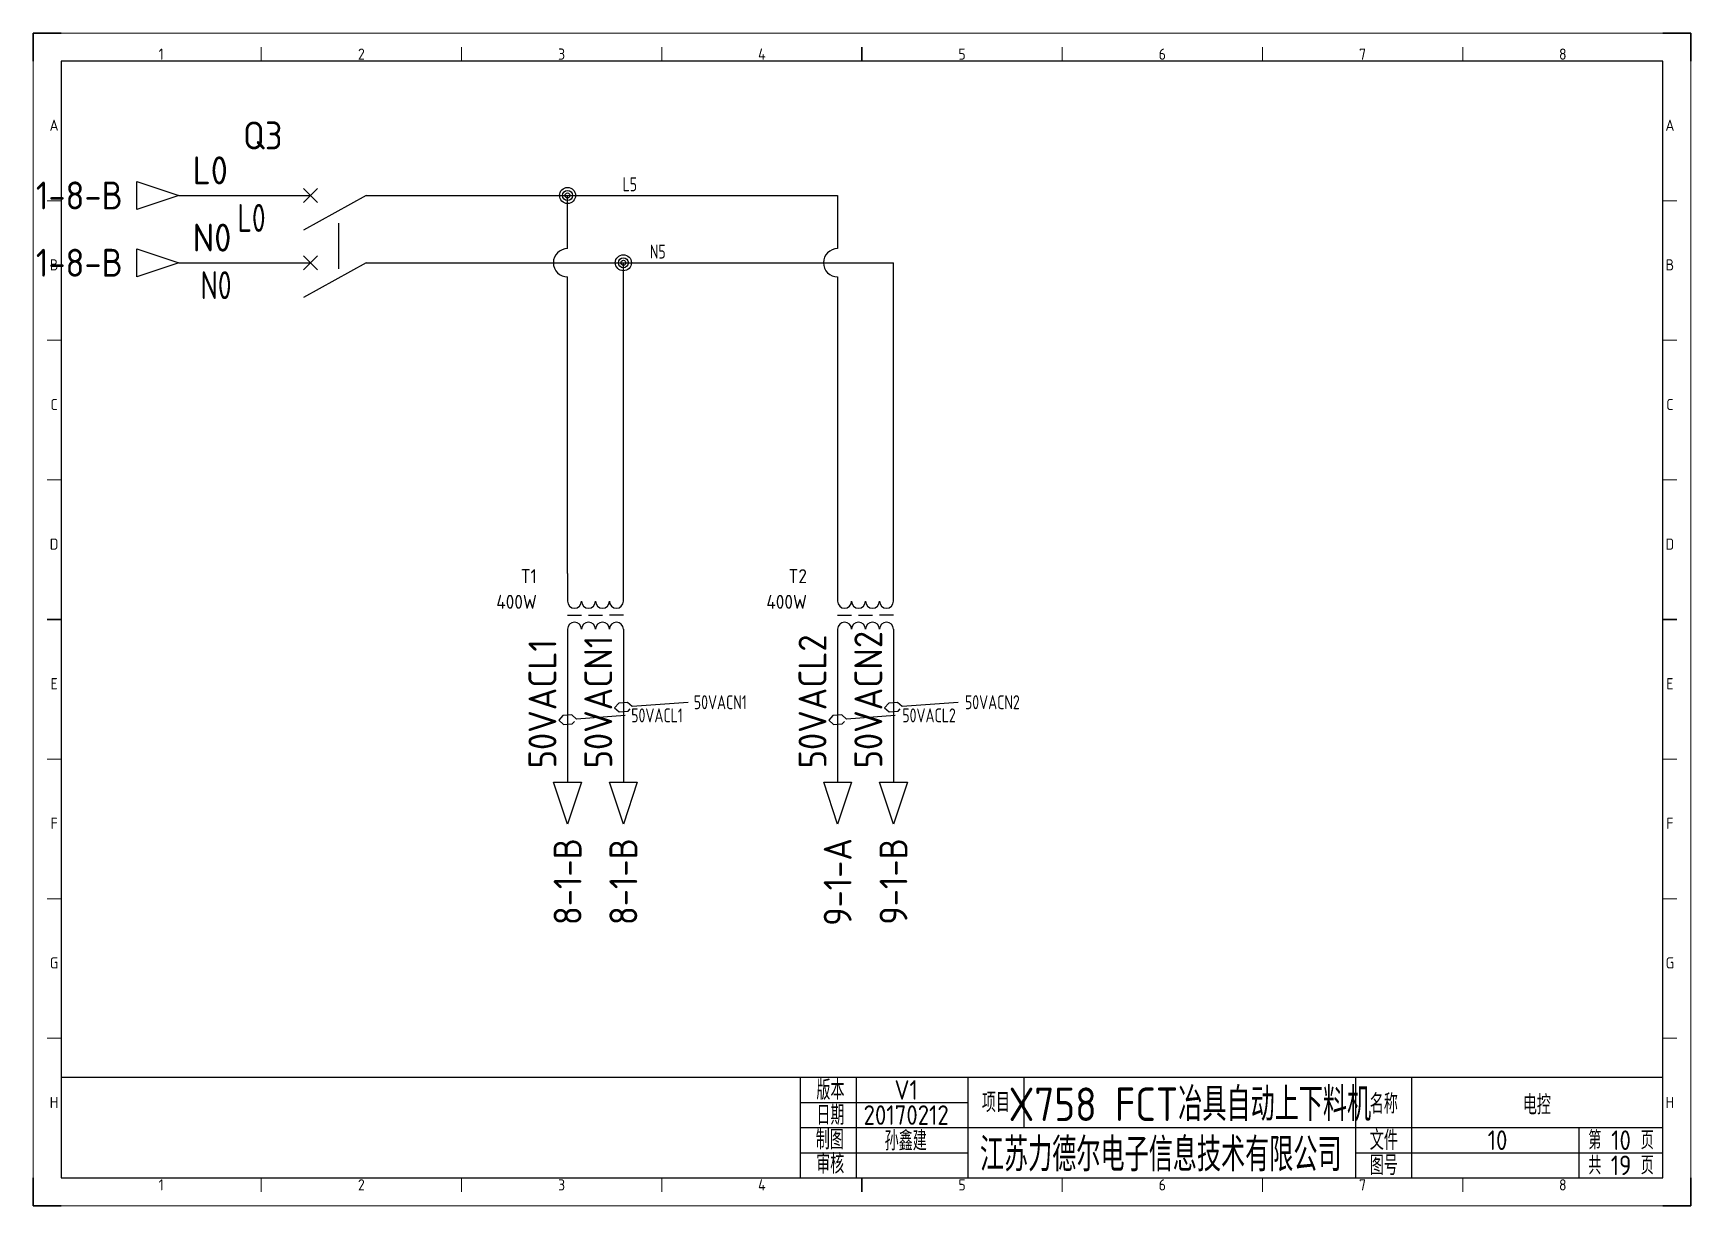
# Model space of a CAD drawing. Header units: millimetres. Extents: x 2029 to 2326, y 1387 to 1597.
import ezdxf
from ezdxf.enums import TextEntityAlignment as Align

# ---------------------------------------------------------------- set-up
doc = ezdxf.new("R2010")
doc.units = ezdxf.units.MM
for name, color, linetype in [('AE_BOR', 1, 'Continuous'), ('DESC', 150, 'Continuous'), ('LINK', 9, 'Continuous'), ('SYMS', 7, 'Continuous'), ('TAGS', 150, 'Continuous'), ('WIRENO', 72, 'Continuous'), ('WIREREF', 52, 'Continuous'), ('WIREREF_DEST', 52, 'Continuous'), ('WIRES', 7, 'Continuous'), ('XREF', 7, 'Continuous'), ('图框_标题栏属性', 1, 'Continuous'), ('图框_标题栏文字', 6, 'Continuous')]:
    doc.layers.add(name, color=color, linetype=linetype)
doc.styles.add('ACGBTS', font='ISOCP.SHX')
doc.styles.get("Standard").update_dxf_attribs({"font": 'arial.ttf'})
doc.styles.add('WD_IEC', font='isocp2.shx', dxfattribs={"width": 0.9, "height": 4, "bigfont": 'gbcbig.shx'})
doc.styles.add('工程字', font='gbenor.shx', dxfattribs={"bigfont": 'gbcbig.shx'})

# ---------------------------------------------------------------- blocks, each defined once
blk = doc.blocks.new('Border')
for p, q in [((584, 410), (10, 410)), ((10, 410), (10, 10)), ((584, 10), (584, 410)), ((10, 10), (584, 10))]:
    blk.add_line(p, q)
at = {"layer": 'AE_BOR', "color": 1, "lineweight": 30}
for p, q in [((10, 420), (0, 420)), ((0, 420), (0, 410)), ((594, 420), (584, 420)), ((594, 410), (594, 420)), ((297, 410), (297, 415)), ((5, 210), (10, 210)), ((584, 210), (589, 210)), ((0, 0), (0, 10)), ((297, 5), (297, 10)), ((594, 0), (594, 10)), ((0, 0), (10, 0)), ((594, 0), (584, 0))]:
    blk.add_line(p, q, dxfattribs=at)
at = {"layer": 'AE_BOR', "color": 1, "lineweight": 15}
for p, q in [((0, 420), (594, 420)), ((0, 0), (0, 420)), ((594, 420), (594, 0)), ((81.75, 410), (81.75, 415)), ((153.5, 410), (153.5, 415)), ((225.25, 410), (225.25, 415)), ((368.75, 410), (368.75, 415)), ((440.5, 410), (440.5, 415)), ((512.25, 410), (512.25, 415)), ((10, 360), (5, 360)), ((589, 360), (584, 360)), ((10, 310), (5, 310)), ((589, 310), (584, 310)), ((10, 260), (5, 260)), ((589, 260), (584, 260)), ((10, 160), (5, 160)), ((589, 160), (584, 160)), ((10, 110), (5, 110)), ((589, 110), (584, 110)), ((10, 60), (5, 60)), ((589, 60), (584, 60)), ((81.75, 5), (81.75, 10)), ((153.5, 5), (153.5, 10)), ((225.25, 5), (225.25, 10)), ((368.75, 5), (368.75, 10)), ((440.5, 5), (440.5, 10)), ((512.25, 5), (512.25, 10)), ((594, 0), (0, 0))]:
    blk.add_line(p, q, dxfattribs=at)
at = {"layer": 'AE_BOR', "color": 1, "lineweight": 15, "style": 'ACGBTS'}
for s, p in [('1', (45.875, 412.5)), ('2', (117.625, 412.5)), ('3', (189.375, 412.5)), ('4', (261.125, 412.5)), ('5', (332.875, 412.5)), ('6', (404.625, 412.5)), ('7', (476.375, 412.5)), ('8', (548.125, 412.5)), ('A', (7.5, 387)), ('A', (586.5, 387)), ('B', (7.5, 337)), ('B', (586.5, 337)), ('C', (7.5, 287)), ('C', (586.5, 287)), ('D', (7.5, 237)), ('D', (586.5, 237)), ('E', (7.5, 187)), ('E', (586.5, 187)), ('F', (7.5, 137)), ('F', (586.5, 137)), ('G', (7.5, 87)), ('G', (586.5, 87)), ('H', (7.5, 37)), ('H', (586.5, 37)), ('1', (45.875, 7.5)), ('2', (117.625, 7.5)), ('3', (189.375, 7.5)), ('4', (261.125, 7.5)), ('5', (332.875, 7.5)), ('6', (404.625, 7.5)), ('7', (476.375, 7.5)), ('8', (548.125, 7.5))]:
    blk.add_text(s, height=4, dxfattribs=at).set_placement(p, align=Align.MIDDLE)
blk = doc.blocks.new('LdrDkA4')
for p, q in [((132.5, 0), (132.5, 18)), ((142.5, 0), (142.5, 18)), ((162.5, 0), (162.5, 18)), ((162.5, 0), (162.5, 18)), ((162.5, 0), (162.5, 18)), ((172.5, 18), (172.5, 13.5)), ((232, 0), (232, 18)), ((242, 0), (242, 18)), ((132.5, 13.5), (162.5, 13.5)), ((172.5, 13.5), (172.5, 9)), ((132.5, 9), (162.99, 9)), ((162.5, 9), (287, 9)), ((272, 0), (272, 9)), ((132.5, 4.5), (162.5, 4.5)), ((232, 4.5), (287, 4.5)), ((142.5, 2.09), (142.5, 2.09)), ((142.5, 2.09), (142.5, 2.09))]:
    blk.add_line(p, q)
blk.add_lwpolyline([(132.5, 18), (0, 18), (0, 0), (132.5, 0)], close=True)
blk.add_lwpolyline([(132.5, 0), (287, 0), (287, 18), (132.5, 18)])
at = {"flags": 9}
blk.add_attdef('WD_TB', (0, 0), '', height=2.5, dxfattribs=at)
at = {"layer": '图框_标题栏属性', "style": '工程字'}
for tag, height, p in [('版本', 3.5, (151.42, 15.75)), ('项目', 6, (202.25, 13.5)), ('名称', 3.5, (264.42, 13.27)), ('日期', 3.5, (151.42, 11.25)), ('制图', 3.5, (151.34, 6.85)), ('公司名称', 6, (197.03, 4.5)), ('文件', 3.5, (257.37, 6.75)), ('页数', 3.5, (279.5, 6.75)), ('审核', 3.5, (151.65, 2.36)), ('图号', 3.5, (257.37, 2.25)), ('总数', 3.5, (279.5, 2.25))]:
    blk.add_attdef(tag, text='', height=height, dxfattribs=at).set_placement(p, align=Align.MIDDLE)
at = {"layer": '图框_标题栏文字', "style": '工程字'}
for s, height, p in [('版本', 3.5, (137.85, 15.75)), ('项目', 3.5, (167.5, 13.5)), ('名称', 3.5, (237, 13.27)), ('日期', 3.5, (137.85, 11.25)), ('制图', 3.5, (137.75, 6.85)), ('文件', 3.5, (237, 6.75)), ('第    页', 3.25, (279.5, 6.75)), ('审核', 3.5, (137.81, 2.51)), ('图号', 3.5, (237, 2.25)), ('共    页', 3.25, (279.5, 2.25))]:
    blk.add_text(s, height=height, dxfattribs=at).set_placement(p, align=Align.MIDDLE_CENTER)
blk = doc.blocks.new('HCB1')
for p, q in [((-7.5, 0), (-2.5, 0)), ((-1.88, 0.62), (-3.12, -0.62)), ((-1.88, -0.62), (-3.12, 0.62)), ((2.5, 0), (-3.12, -3.12)), ((2.5, 0), (7.5, 0))]:
    blk.add_line(p, q)
at = {"style": 'WD_IEC'}
for tag, p in [('INST', (-5, 11.12)), ('LOC', (-5, 7.62)), ('TAG1', (-5, 4.12)), ('DESC1', (-5, -13.75)), ('DESC2', (-5, -17.25)), ('DESC3', (-5, -20.75))]:
    blk.add_attdef(tag, text='', height=2.5, dxfattribs=at).set_placement(p, align=Align.RIGHT)
for tag, p, height, flags in [('MFG', (4.92, 12.12), 1.5, 9), ('CAT', (4.92, 9.62), 1.5, 9), ('TERM01', (-7.5, 1), 2, 8), ('X4TERM01', (-7.5, 0), 0.32, 1), ('X1TERM02', (7.5, 0), 0.32, 1), ('X2LINK', (0, -0.55), 0.32, 1), ('X8LINK', (0, -2.46), 0.32, 1), ('ASSYCODE', (12.25, -2.75), 1, 1), ('FAMILY', (12.25, -4.25), 1, 1), ('CATDESC', (12.25, -5.75), 1, 1), ('CONTACT', (12.5, -7.5), 1, 1), ('COMMON', (13.75, -8.75), 1, 1)]:
    blk.add_attdef(tag, p, '', height=height, dxfattribs=dict(at, flags=flags))
at = {"style": 'WD_IEC', "flags": 8}
blk.add_attdef('TERM02', text='', height=2, dxfattribs=at).set_placement((7.5, 1), align=Align.RIGHT)
at = {"lineweight": 15, "style": 'WD_IEC'}
for tag, p in [('RATING1', (-5, -6.25)), ('XREF', (-5, -10))]:
    blk.add_attdef(tag, text='', height=2.5, dxfattribs=at).set_placement(p, align=Align.RIGHT)
blk = doc.blocks.new('HCB2')
for p, q in [((-7.5, 0), (-2.5, 0)), ((-1.88, 0.62), (-3.12, -0.62)), ((-1.88, -0.62), (-3.12, 0.62)), ((2.5, 0), (-3.12, -3.12)), ((2.5, 0), (7.5, 0))]:
    blk.add_line(p, q)
at = {"style": 'WD_IEC'}
for tag, p in [('INST', (-5, 11.12)), ('LOC', (-5, 7.62)), ('TAG2', (-5, 4.12)), ('DESC1', (-5, -13.75)), ('DESC2', (-5, -17.25)), ('DESC3', (-5, -20.75))]:
    blk.add_attdef(tag, text='', height=2.5, dxfattribs=at).set_placement(p, align=Align.RIGHT)
for tag, p, height, flags in [('TERM01', (-7.5, 1), 2, 8), ('X4TERM01', (-7.5, 0), 0.32, 1), ('X1TERM02', (7.5, 0), 0.32, 1), ('X2LINK', (0, -0.55), 0.32, 1), ('X8LINK', (0, -2.46), 0.32, 1), ('FAMILY', (12.25, -4.25), 1, 1), ('CONTACT', (12.5, -7.5), 1, 1)]:
    blk.add_attdef(tag, p, '', height=height, dxfattribs=dict(at, flags=flags))
at = {"style": 'WD_IEC', "flags": 8}
blk.add_attdef('TERM02', text='', height=2, dxfattribs=at).set_placement((7.5, 1), align=Align.RIGHT)
at = {"lineweight": 15, "style": 'WD_IEC', "flags": 1}
blk.add_attdef('RATING1', text='', height=2.5, dxfattribs=at).set_placement((-5, -6.25), align=Align.RIGHT)
at = {"lineweight": 15, "style": 'WD_IEC'}
blk.add_attdef('XREF', text='', height=2.5, dxfattribs=at).set_placement((-5, -10), align=Align.RIGHT)
blk = doc.blocks.new('HA1D3')
blk.add_lwpolyline([(0, 0), (-3.75, -1.25), (-3.75, 1.25)], close=True)
at = {"style": 'WD_IEC'}
for tag, p, height, flags in [('WIRENO', (1.25, 1), 2.5, 8), ('X1TERM01', (0, 0), 0.32, 1)]:
    blk.add_attdef(tag, p, '', height=height, dxfattribs=dict(at, flags=flags))
at = {"style": 'WD_IEC', "flags": 1}
blk.add_attdef('SIGCODE', text='', height=1, dxfattribs=at).set_placement((-2.5, 1.8), align=Align.RIGHT)
at = {"style": 'WD_IEC'}
blk.add_attdef('XREF', text='', height=2.5, dxfattribs=at).set_placement((-5, 0), align=Align.MIDDLE_RIGHT)
blk.add_attdef('DESC1', text='', height=2.5, dxfattribs=at).set_placement((1.25, -1), align=Align.TOP_LEFT)
blk = doc.blocks.new('WD_WNH')
at = {"linetype": 'Continuous', "style": 'WD_IEC', "width": 0.8}
blk.add_attdef('WIRENO', text='', height=2.5, dxfattribs=at).set_placement((0, 0.75), align=Align.CENTER)
at = {"style": 'WD_IEC', "flags": 1}
for tag, p in [('W08USER', (0, 0.375)), ('W04USER', (0, 0.875)), ('W05USER', (0, 0.75)), ('W09USER', (0, 0.25)), ('W03USER', (0, 1)), ('W06USER', (0, 0.625)), ('W07USER', (0, 0.5)), ('W02USER', (0, 1.125)), ('W01USER', (0, 1.25)), ('W10USER', (0, 0.125))]:
    blk.add_attdef(tag, text='', height=0.08, dxfattribs=at).set_placement(p, align=Align.CENTER)
blk = doc.blocks.new('VXF1')
for p, q in [((0, 0), (0, -5)), ((10, -5), (10, 0)), ((0, -7.5), (2.5, -7.5)), ((3.75, -7.5), (6.25, -7.5)), ((10, -7.5), (7.5, -7.5)), ((0, -10), (0, -15)), ((10, -10), (10, -15))]:
    blk.add_line(p, q)
for centre, start, end in [((1.25, -5), 180, 0), ((3.75, -5), 180, 0), ((6.25, -5), 180, 0), ((8.75, -5), 180, 0), ((1.25, -10), 0, 180), ((3.75, -10), 0, 180), ((6.25, -10), 0, 180), ((8.75, -10), 0, 180)]:
    blk.add_arc(centre, 1.25, start, end)
at = {"style": 'WD_IEC'}
for tag, p in [('INST', (-5.5, 5.25)), ('LOC', (-5.5, 1.75)), ('TAG1', (-5.5, -1.75)), ('DESC1', (-5.5, -6.35)), ('DESC2', (-5.5, -9.85)), ('DESC3', (-5.5, -13.35))]:
    blk.add_attdef(tag, text='', height=2.5, dxfattribs=at).set_placement(p, align=Align.RIGHT)
at = {"style": 'WD_IEC', "flags": 1}
for tag, p, height in [('X2TERM01', (0, 0), 0.32), ('X2TERM02', (10, 0), 0.32), ('MFG', (12.75, -1), 1.5), ('CAT', (12.75, -3.5), 1.5), ('X2TERM05', (5, -5), 0.32), ('X8TERM06', (5, -10), 0.32), ('ASSYCODE', (11, -11.5), 1), ('X8TERM03', (0, -15), 0.32), ('X8TERM04', (10, -15), 0.32), ('FAMILY', (11, -13), 1), ('CATDESC', (11, -14.5), 1)]:
    blk.add_attdef(tag, p, '', height=height, dxfattribs=at)
at = {"style": 'WD_IEC'}
for tag, p in [('TERM01', (-1, 0)), ('TERM05', (4, 0)), ('TERM02', (9, 0))]:
    blk.add_attdef(tag, text='', height=2, rotation=90, dxfattribs=at).set_placement(p, align=Align.RIGHT)
for tag, p in [('TERM03', (-1, -15)), ('TERM06', (4, -15)), ('TERM04', (9, -15))]:
    blk.add_attdef(tag, p, '', height=2, rotation=90, dxfattribs=at)
at = {"lineweight": 15, "style": 'WD_IEC'}
for tag, p in [('RATING1', (-5.5, -16.85)), ('RATING2', (-5.5, -20.35)), ('XREF', (-5.5, -23.85))]:
    blk.add_attdef(tag, text='', height=2.5, dxfattribs=at).set_placement(p, align=Align.RIGHT)
blk = doc.blocks.new('WDDOT')
for radius in [0.72, 0.449, 0.223]:
    blk.add_circle((0, 0), radius)
blk = doc.blocks.new('HA1S4')
blk.add_lwpolyline([(0, -3.75), (-1.25, 0), (1.25, 0)], close=True)
at = {"style": 'WD_IEC', "flags": 8}
blk.add_attdef('WIRENO', (-1, 1.25), '', height=2.5, rotation=90, dxfattribs=at)
at = {"style": 'WD_IEC'}
blk.add_attdef('DESC1', text='', height=2.5, rotation=90, dxfattribs=at).set_placement((1, 1.25), align=Align.TOP_LEFT)
at = {"style": 'WD_IEC', "flags": 1}
blk.add_attdef('X2TERM01', (0, 0), '', height=0.32, dxfattribs=at)
blk.add_attdef('SIGCODE', text='', height=1, dxfattribs=at).set_placement((-2.5, -3.2), align=Align.RIGHT)
at = {"style": 'WD_IEC'}
blk.add_attdef('XREF', text='', height=2.5, rotation=90, dxfattribs=at).set_placement((0, -5), align=Align.MIDDLE_RIGHT)
blk = doc.blocks.new('WD_WNV')
at = {"linetype": 'Continuous', "style": 'WD_IEC', "width": 0.8}
blk.add_attdef('WIRENO', text='', height=2.5, dxfattribs=at).set_placement((-1.6, 0), align=Align.MIDDLE_RIGHT)
at = {"style": 'WD_IEC', "flags": 1}
for tag, p in [('W08USER', (-1, 0.375)), ('W04USER', (-1, 0.875)), ('W05USER', (-1, 0.75)), ('W09USER', (-1, 0.25)), ('W03USER', (-1, 1)), ('W06USER', (-1, 0.625)), ('W07USER', (-1, 0.5)), ('W02USER', (-1, 1.125)), ('W01USER', (-1, 1.25)), ('W10USER', (-1, 0.125))]:
    blk.add_attdef(tag, text='', height=0.08, dxfattribs=at).set_placement(p, align=Align.CENTER)

msp = doc.modelspace()

# ---------------------------------------------------------------- linework, layer by layer
at = {"layer": 'LINK'}
msp.add_lwpolyline([(2083.98, 1563.42), (2083.98, 1555.19)], dxfattribs=at)
at = {"layer": 'WIRENO'}
for points in [[(2146.62, 1477.55), (2136.63, 1476.83), (2135.78, 1477.57), (2134.2, 1477.45), (2133.46, 1476.6), (2134.31, 1475.87), (2135.89, 1475.98), (2136.26, 1476.41)], [(2195, 1477.55), (2185.01, 1476.83), (2184.16, 1477.57), (2182.58, 1477.45), (2181.84, 1476.6), (2182.69, 1475.87), (2184.27, 1475.98), (2184.64, 1476.41)], [(2135.35, 1475.2), (2126.63, 1474.59), (2125.78, 1475.32), (2124.2, 1475.21), (2123.46, 1474.36), (2124.31, 1473.63), (2125.89, 1473.74), (2126.26, 1474.16)], [(2183.73, 1475.2), (2175.01, 1474.59), (2174.16, 1475.32), (2172.58, 1475.21), (2171.84, 1474.36), (2172.69, 1473.63), (2174.27, 1473.74), (2174.64, 1474.16)]]:
    msp.add_lwpolyline(points, dxfattribs=at)
at = {"layer": 'WIRES'}
for p, q in [((2055.37, 1568.35), (2068.98, 1568.35)), ((2098.98, 1568.35), (2173.43, 1568.35)), ((2125.04, 1558.84), (2125.04, 1568.43)), ((2173.43, 1568.35), (2173.43, 1558.84)), ((2055.37, 1556.3), (2068.98, 1556.3)), ((2098.98, 1556.3), (2183.43, 1556.3)), ((2135.04, 1500.68), (2135.04, 1556.3)), ((2183.43, 1500.68), (2183.43, 1556.3)), ((2125.04, 1500.68), (2125.04, 1553.76)), ((2173.43, 1553.76), (2173.43, 1500.68)), ((2125.04, 1485.68), (2125.04, 1463.27)), ((2135.04, 1485.68), (2135.04, 1463.27)), ((2173.43, 1485.68), (2173.43, 1463.27)), ((2183.43, 1485.68), (2183.43, 1463.27))]:
    msp.add_line(p, q, dxfattribs=at)
for centre in [(2125.04, 1556.3), (2173.43, 1556.3)]:
    msp.add_arc(centre, 2.54, 90, 270, dxfattribs=at)

# ---------------------------------------------------------------- block references
msp.add_blockref('LdrDkA4', (2034.29, 1392.42)).add_auto_attribs({'总数': '19', '页数': '10', '文件': '10', '名称': '电控', '公司名称': '江苏力德尔电子信息技术有限公司', '项目': 'X758 FCT冶具自动上下料机', '制图': '孙鑫建', '日期': '20170212', '版本': 'V1'})
at = {"layer": 'AE_BOR', "xscale": 0.5, "yscale": 0.5, "zscale": 0.5}
msp.add_blockref('Border', (2029.29, 1387.42), dxfattribs=at)
at = {"layer": 'SYMS'}
ref = msp.add_blockref('HCB1', (2083.98, 1568.35), dxfattribs=dict(at, xscale=2, yscale=2, zscale=2))
ref.add_attrib('TAG1', 'Q3', dxfattribs={"layer": 'TAGS', "height": 5, "style": 'WD_IEC'}).set_placement((2073.98, 1576.6), align=Align.RIGHT)
ref = msp.add_blockref('HA1D3', (2055.37, 1568.35), dxfattribs=dict(at, xscale=2, yscale=2, zscale=2))
ref.add_attrib('XREF', '1-8-B', dxfattribs={"layer": 'XREF', "height": 5, "style": 'WD_IEC'}).set_placement((2045.37, 1568.35), align=Align.MIDDLE_RIGHT)
ref.add_attrib('WIRENO', 'L0', (2057.87, 1570.35), dxfattribs={"layer": 'WIREREF_DEST', "height": 5, "style": 'WD_IEC', "flags": 8})
at = {"layer": 'SYMS', "xscale": 2, "yscale": 2, "zscale": 2}
for name, p in [('WDDOT', (2125.04, 1568.35)), ('HCB2', (2083.98, 1556.3)), ('WDDOT', (2135.04, 1556.3))]:
    msp.add_blockref(name, p, dxfattribs=at)
at = {"layer": 'SYMS'}
ref = msp.add_blockref('HA1D3', (2055.37, 1556.3), dxfattribs=dict(at, xscale=2, yscale=2, zscale=2))
ref.add_attrib('XREF', '1-8-B', dxfattribs={"layer": 'XREF', "height": 5, "style": 'WD_IEC'}).set_placement((2045.37, 1556.3), align=Align.MIDDLE_RIGHT)
ref.add_attrib('WIRENO', 'N0', (2057.87, 1558.3), dxfattribs={"layer": 'WIREREF_DEST', "height": 5, "style": 'WD_IEC', "flags": 8})
ref = msp.add_blockref('VXF1', (2125.04, 1500.68), dxfattribs=at)
ref.add_attrib('DESC1', '400W', dxfattribs={"layer": 'DESC', "height": 2.5, "style": 'WD_IEC'}).set_placement((2119.54, 1494.33), align=Align.RIGHT)
ref.add_attrib('TAG1', 'T1', dxfattribs={"layer": 'TAGS', "height": 2.5, "style": 'WD_IEC'}).set_placement((2119.54, 1498.93), align=Align.RIGHT)
ref = msp.add_blockref('VXF1', (2173.43, 1500.68), dxfattribs=at)
ref.add_attrib('DESC1', '400W', dxfattribs={"layer": 'DESC', "height": 2.5, "style": 'WD_IEC'}).set_placement((2167.93, 1494.33), align=Align.RIGHT)
ref.add_attrib('TAG1', 'T2', dxfattribs={"layer": 'TAGS', "height": 2.5, "style": 'WD_IEC'}).set_placement((2167.93, 1498.93), align=Align.RIGHT)
ref = msp.add_blockref('HA1S4', (2125.04, 1463.27), dxfattribs=dict(at, xscale=2, yscale=2, zscale=2))
ref.add_attrib('XREF', '8-1-B', dxfattribs={"layer": 'XREF', "height": 5, "rotation": 90, "style": 'WD_IEC'}).set_placement((2125.04, 1453.27), align=Align.MIDDLE_RIGHT)
ref.add_attrib('WIRENO', '50VACL1', (2123.04, 1465.77), dxfattribs={"layer": 'WIREREF', "height": 5, "rotation": 90, "style": 'WD_IEC', "flags": 8})
ref = msp.add_blockref('HA1S4', (2135.04, 1463.27), dxfattribs=dict(at, xscale=2, yscale=2, zscale=2))
ref.add_attrib('XREF', '8-1-B', dxfattribs={"layer": 'XREF', "height": 5, "rotation": 90, "style": 'WD_IEC'}).set_placement((2135.04, 1453.27), align=Align.MIDDLE_RIGHT)
ref.add_attrib('WIRENO', '50VACN1', (2133.04, 1465.77), dxfattribs={"layer": 'WIREREF', "height": 5, "rotation": 90, "style": 'WD_IEC', "flags": 8})
ref = msp.add_blockref('HA1S4', (2173.43, 1463.27), dxfattribs=dict(at, xscale=2, yscale=2, zscale=2))
ref.add_attrib('XREF', '9-1-A', dxfattribs={"layer": 'XREF', "height": 5, "rotation": 90, "style": 'WD_IEC'}).set_placement((2173.43, 1453.27), align=Align.MIDDLE_RIGHT)
ref.add_attrib('WIRENO', '50VACL2', (2171.43, 1465.77), dxfattribs={"layer": 'WIREREF', "height": 5, "rotation": 90, "style": 'WD_IEC', "flags": 8})
ref = msp.add_blockref('HA1S4', (2183.43, 1463.27), dxfattribs=dict(at, xscale=2, yscale=2, zscale=2))
ref.add_attrib('XREF', '9-1-B', dxfattribs={"layer": 'XREF', "height": 5, "rotation": 90, "style": 'WD_IEC'}).set_placement((2183.43, 1453.27), align=Align.MIDDLE_RIGHT)
ref.add_attrib('WIRENO', '50VACN2', (2181.43, 1465.77), dxfattribs={"layer": 'WIREREF', "height": 5, "rotation": 90, "style": 'WD_IEC', "flags": 8})
at = {"layer": 'WIRENO'}
ref = msp.add_blockref('WD_WNH', (2136.2, 1568.35), dxfattribs=at)
ref.add_attrib('WIRENO', 'L5', dxfattribs={"linetype": 'Continuous', "height": 2.5, "style": 'WD_IEC', "width": 0.8}).set_placement((2136.2, 1569.1), align=Align.CENTER)
ref = msp.add_blockref('WD_WNH', (2062.18, 1568.35), dxfattribs=dict(at, xscale=2, yscale=2, zscale=2))
ref.add_attrib('WIRENO', 'L0', dxfattribs={"linetype": 'Continuous', "height": 5, "style": 'WD_IEC', "width": 0.8}).set_placement((2068.42, 1561.83), align=Align.CENTER)
ref = msp.add_blockref('WD_WNH', (2141.2, 1556.3), dxfattribs=at)
ref.add_attrib('WIRENO', 'N5', dxfattribs={"linetype": 'Continuous', "height": 2.5, "style": 'WD_IEC', "width": 0.8}).set_placement((2141.2, 1557.05), align=Align.CENTER)
ref = msp.add_blockref('WD_WNH', (2062.18, 1556.3), dxfattribs=dict(at, xscale=2, yscale=2, zscale=2))
ref.add_attrib('WIRENO', 'N0', dxfattribs={"linetype": 'Continuous', "height": 5, "style": 'WD_IEC', "width": 0.8}).set_placement((2062.07, 1549.78), align=Align.CENTER)
ref = msp.add_blockref('WD_WNV', (2125.04, 1474.48), dxfattribs=at)
ref.add_attrib('WIRENO', '50VACL1', dxfattribs={"linetype": 'Continuous', "height": 2.5, "style": 'WD_IEC', "width": 0.8}).set_placement((2145.7, 1475.25), align=Align.MIDDLE_RIGHT)
ref = msp.add_blockref('WD_WNV', (2135.04, 1476.72), dxfattribs=at)
ref.add_attrib('WIRENO', '50VACN1', dxfattribs={"linetype": 'Continuous', "height": 2.5, "style": 'WD_IEC', "width": 0.8}).set_placement((2157.17, 1477.6), align=Align.MIDDLE_RIGHT)
ref = msp.add_blockref('WD_WNV', (2173.43, 1474.48), dxfattribs=at)
ref.add_attrib('WIRENO', '50VACL2', dxfattribs={"linetype": 'Continuous', "height": 2.5, "style": 'WD_IEC', "width": 0.8}).set_placement((2194.6, 1475.25), align=Align.MIDDLE_RIGHT)
ref = msp.add_blockref('WD_WNV', (2183.43, 1476.72), dxfattribs=at)
ref.add_attrib('WIRENO', '50VACN2', dxfattribs={"linetype": 'Continuous', "height": 2.5, "style": 'WD_IEC', "width": 0.8}).set_placement((2206.07, 1477.6), align=Align.MIDDLE_RIGHT)

doc.saveas('drawing.dxf')
